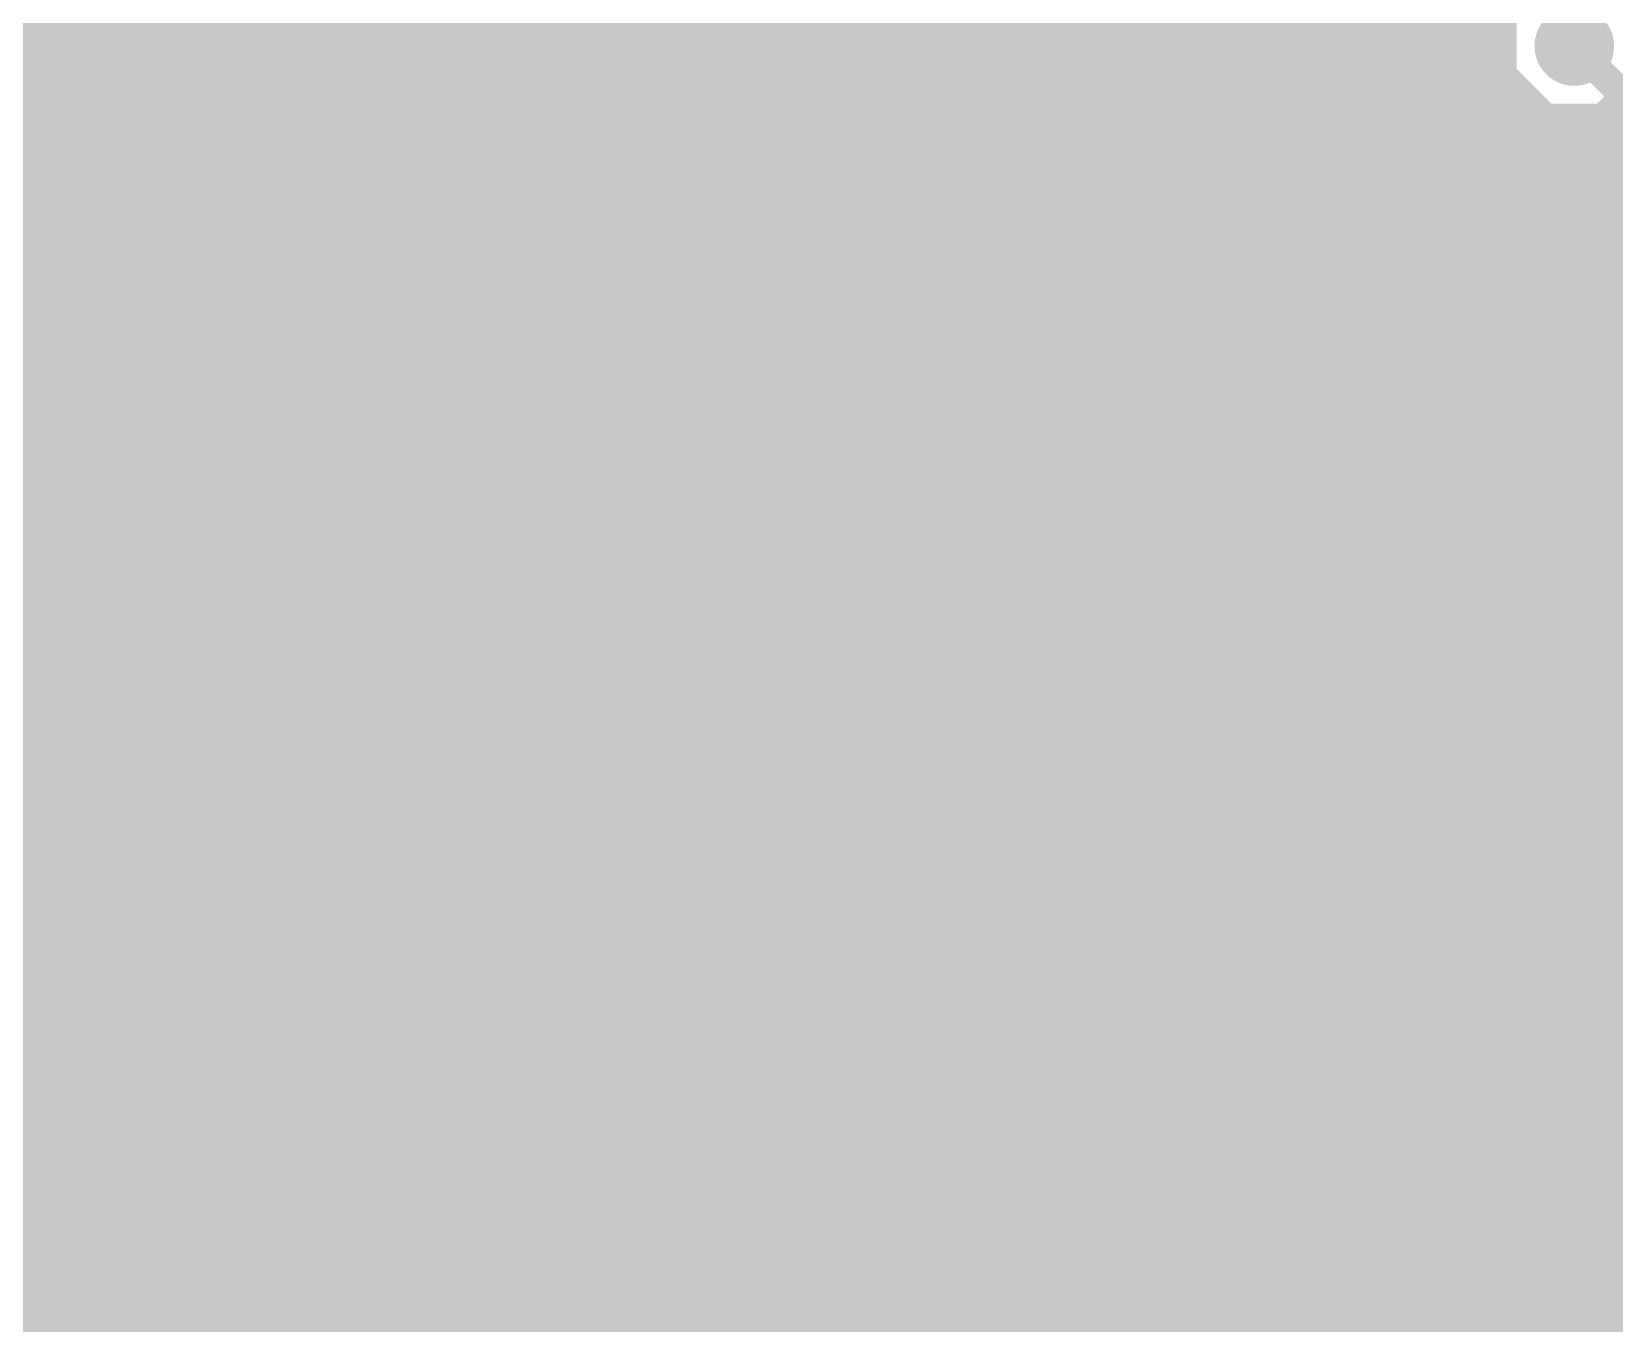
# Model space of a CAD drawing. Extents: x -5 to 208, y -5 to 206.
# Drawn here: x 30.35 to 44.3, y 115.49 to 126.87 of the extents above; entities that cross this region are included whole.
import ezdxf

# ---------------------------------------------------------------- set-up
doc = ezdxf.new("R2010")
doc.units = 0
doc.header["$MEASUREMENT"] = 0
doc.layers.get('0').update_dxf_attribs({"linetype": 'CONTINUOUS'})
for name, color, linetype in [('22-301-0_BOT', 7, 'CONTINUOUS'), ('22-301-0_DRD', 7, 'CONTINUOUS'), ('22-301-0_IN1', 1, 'CONTINUOUS'), ('22-301-0_IN2', 4, 'CONTINUOUS'), ('22-301-0_SMT', 5, 'CONTINUOUS'), ('22-301-0_SPT', 10, 'CONTINUOUS'), ('22-301-0_SST', 14, 'CONTINUOUS'), ('22-301-0_TOP', 9, 'CONTINUOUS'), ('THRUHOLE_TAP', 13, 'CONTINUOUS')]:
    doc.layers.add(name, color=color, linetype=linetype)

# ---------------------------------------------------------------- blocks, each defined once
blk = doc.blocks.new('ROUND_66')
at = {"const_width": 0.35052}
blk.add_lwpolyline([(-0.17526, 0, 1), (0.17526, 0, 1)], format="xyb", close=True, dxfattribs=at)
blk = doc.blocks.new('ROUND_69')
at = {"const_width": 0.35052}
blk.add_lwpolyline([(-0.17526, 0, 1), (0.17526, 0, 1)], format="xyb", close=True, dxfattribs=at)
blk = doc.blocks.new('ROUND_68')
at = {"const_width": 0.35052}
blk.add_lwpolyline([(-0.17526, 0, 1), (0.17526, 0, 1)], format="xyb", close=True, dxfattribs=at)
blk = doc.blocks.new('RECTANGLE_6')
blk.add_solid([(0.4826, 0.4064), (0.4826, -0.4064), (-0.4826, 0.4064), (-0.4826, -0.4064)])
blk = doc.blocks.new('RECTANGLE_46')
blk.add_solid([(0.29972, 0.65024), (0.29972, -0.65024), (-0.29972, 0.65024), (-0.29972, -0.65024)])
blk = doc.blocks.new('ROUND_73')
at = {"const_width": 0.10033}
blk.add_lwpolyline([(-0.050164, 0, 1), (0.050164, 0, 1)], format="xyb", close=True, dxfattribs=at)

msp = doc.modelspace()

# ---------------------------------------------------------------- linework, layer by layer
at = {"layer": '22-301-0_BOT'}
for points, const_width in [([(31.4198, 149.2885), (31.4198, 93.44406)], 0.254), ([(31.6484, 149.2885), (31.6484, 93.21546)], 0.254), ([(31.877, 149.2885), (31.877, 92.98686)], 0.254), ([(32.1056, 149.2885), (32.1056, 92.75826)], 0.254), ([(32.3342, 149.2885), (32.3342, 92.52966)], 0.254), ([(32.5628, 149.2885), (32.5628, 92.09278)], 0.254), ([(32.7914, 149.2885), (32.7914, 84.07146)], 0.254), ([(33.02, 149.2885), (33.02, 84.77758)], 0.254), ([(33.2486, 149.2885), (33.2486, 84.95538)], 0.254), ([(33.4772, 149.2885), (33.4772, 85.0392)], 0.254), ([(33.7058, 149.2885), (33.7058, 85.05698)], 0.254), ([(33.9344, 149.2885), (33.9344, 85.01126)], 0.254), ([(34.163, 149.2885), (34.163, 84.89188)], 0.254), ([(34.3916, 149.2885), (34.3916, 86.9823)], 0.254), ([(34.6202, 149.2885), (34.6202, 87.17788)], 0.254), ([(34.8488, 149.2885), (34.8488, 87.26932)], 0.254), ([(35.0774, 149.2885), (35.0774, 87.29218)], 0.254), ([(35.306, 149.2885), (35.306, 87.25408)], 0.254), ([(43.18, 144.78), (44.831, 143.129), (44.831, 141.478), (43.942, 140.589), (43.942, 126.746)], 0.254), ([(41.9354, 141.3891), (41.9354, 90.62466)], 0.254), ([(39.4208, 141.351), (39.4208, 94.83598)], 0.254), ([(39.1922, 141.20114), (39.1922, 94.8182)], 0.254), ([(41.7068, 141.1732), (41.7068, 90.39606)], 0.254), ([(42.164, 141.12494), (42.164, 90.73388)], 0.254), ([(39.6494, 141.10208), (39.6494, 94.79026)], 0.254), ([(41.4782, 140.98524), (41.4782, 71.6915)], 0.254), ([(39.878, 140.93952), (39.878, 94.67088)], 0.254), ([(40.1066, 140.8303), (40.1066, 94.41942)], 0.254), ([(41.2496, 140.86078), (41.2496, 71.6915)], 0.254), ([(40.3352, 140.76172), (40.3352, 72.54494)], 0.254), ([(40.5638, 140.73378), (40.5638, 72.40524)], 0.254), ([(40.7924, 140.73886), (40.7924, 72.09536)], 0.254), ([(41.021, 140.7795), (41.021, 71.6915)], 0.254), ([(30.48, 138.303), (30.48, 107.061)], 0.635), ([(31.3055, 138.06932), (31.3055, 107.29214)], 0.254), ([(37.1348, 133.07568), (37.1348, 94.76994)], 0.254), ([(37.3634, 133.08584), (37.3634, 94.8309)], 0.254), ([(38.9636, 133.15188), (38.9636, 94.73438)], 0.254), ([(35.5346, 133.00964), (35.5346, 87.14486)], 0.254), ([(37.592, 132.77596), (37.592, 94.82836)], 0.254), ([(38.735, 132.79882), (38.735, 94.55658)], 0.254), ([(35.7632, 132.69976), (35.7632, 86.91626)], 0.254), ([(36.9062, 132.72262), (36.9062, 94.63024)], 0.254), ([(37.8206, 132.63372), (37.8206, 94.75978)], 0.254), ([(38.5064, 132.64642), (38.5064, 74.03846)], 0.254), ([(35.9918, 132.55752), (35.9918, 81.84134)], 0.254), ([(36.2204, 132.4991), (36.2204, 82.26298)], 0.254), ([(36.449, 132.50164), (36.449, 82.42808)], 0.254), ([(36.6776, 132.57022), (36.6776, 94.32036)], 0.254), ([(38.0492, 132.5753), (38.0492, 94.60738)], 0.254), ([(38.2778, 132.57784), (38.2778, 94.25432)], 0.254), ([(42.3926, 131.38404), (42.3926, 90.77198)], 0.254), ([(42.6212, 131.07416), (42.6212, 90.74912)], 0.254), ([(42.8498, 130.93192), (42.8498, 90.65768)], 0.254), ([(43.0784, 130.8735), (43.0784, 91.24442)], 0.254), ([(43.1038, 126.9238), (31.3055, 126.9238)], 0.254), ([(43.08602, 126.6952), (31.3055, 126.6952)], 0.254), ([(43.13174, 126.4666), (31.3055, 126.4666)], 0.254), ([(43.25112, 126.238), (31.3055, 126.238)], 0.254), ([(43.307, 126.16942), (43.307, 91.49588)], 0.254), ([(43.50258, 126.0094), (31.3055, 126.0094)], 0.254), ([(43.5356, 125.98908), (43.5356, 91.61526)], 0.254), ([(44.2214, 125.93574), (44.2214, 91.55938)], 0.254), ([(67.564, 126.0094), (44.38142, 126.0094)], 0.254), ([(67.564, 125.7808), (31.3055, 125.7808)], 0.254), ([(43.7642, 125.9078), (43.7642, 91.66098)], 0.254), ([(43.9928, 125.89002), (43.9928, 91.6432)], 0.254), ([(67.564, 125.5522), (31.3055, 125.5522)], 0.254), ([(67.564, 125.3236), (31.3055, 125.3236)], 0.254), ([(67.564, 125.095), (31.3055, 125.095)], 0.254), ([(67.564, 124.8664), (31.3055, 124.8664)], 0.254), ([(67.564, 124.6378), (31.3055, 124.6378)], 0.254), ([(67.56654, 124.4092), (31.3055, 124.4092)], 0.254), ([(67.6275, 124.1806), (31.3055, 124.1806)], 0.254), ([(67.80784, 123.952), (31.3055, 123.952)], 0.254), ([(68.03644, 123.7234), (31.3055, 123.7234)], 0.254), ([(68.26504, 123.4948), (31.3055, 123.4948)], 0.254), ([(68.95338, 123.2662), (31.3055, 123.2662)], 0.254), ([(74.50074, 123.0376), (31.3055, 123.0376)], 0.254), ([(74.62012, 122.809), (31.3055, 122.809)], 0.254), ([(73.74636, 122.5804), (31.3055, 122.5804)], 0.254), ([(73.55332, 122.3518), (31.3055, 122.3518)], 0.254), ([(73.46188, 122.1232), (31.3055, 122.1232)], 0.254), ([(73.43648, 121.8946), (31.3055, 121.8946)], 0.254), ([(73.47458, 121.666), (31.3055, 121.666)], 0.254), ([(73.58634, 121.4374), (31.3055, 121.4374)], 0.254), ([(73.81494, 121.2088), (31.3055, 121.2088)], 0.254), ([(94.69374, 120.9802), (31.3055, 120.9802)], 0.254), ([(95.631, 120.7516), (31.3055, 120.7516)], 0.254), ([(95.631, 120.523), (31.3055, 120.523)], 0.254), ([(95.631, 120.2944), (31.3055, 120.2944)], 0.254), ([(71.23938, 120.0658), (31.3055, 120.0658)], 0.254), ([(71.02856, 119.8372), (31.3055, 119.8372)], 0.254), ([(70.92696, 119.6086), (31.3055, 119.6086)], 0.254), ([(70.89648, 119.38), (31.3055, 119.38)], 0.254), ([(70.92696, 119.1514), (31.3055, 119.1514)], 0.254), ([(71.02856, 118.9228), (31.3055, 118.9228)], 0.254), ([(71.23938, 118.6942), (31.3055, 118.6942)], 0.254), ([(95.631, 118.4656), (31.3055, 118.4656)], 0.254), ([(64.2493, 118.237), (31.3055, 118.237)], 0.254), ([(63.9699, 118.0084), (31.3055, 118.0084)], 0.254), ([(63.84036, 117.7798), (31.3055, 117.7798)], 0.254), ([(63.78956, 117.5512), (31.3055, 117.5512)], 0.254), ([(63.79972, 117.3226), (31.3055, 117.3226)], 0.254), ([(63.87338, 117.094), (31.3055, 117.094)], 0.254), ([(64.03848, 116.8654), (31.3055, 116.8654)], 0.254), ([(64.46012, 116.6368), (31.3055, 116.6368)], 0.254), ([(69.38264, 116.4082), (31.3055, 116.4082)], 0.254), ([(69.61124, 116.1796), (31.3055, 116.1796)], 0.254), ([(69.83984, 115.951), (31.3055, 115.951)], 0.254), ([(70.06844, 115.7224), (31.3055, 115.7224)], 0.254), ([(70.29704, 115.4938), (31.3055, 115.4938)], 0.254)]:
    msp.add_lwpolyline(points, dxfattribs=dict(at, const_width=const_width))
at = {"layer": '22-301-0_BOT', "const_width": 0.254}
for points in [[(43.307, 127.32258, 0.1864199), (43.08429, 126.746)], [(43.08348, 126.746, 0.4142136), (43.942, 125.88748)], [(43.942, 125.88748, 0.4142136), (44.80052, 126.746)]]:
    msp.add_lwpolyline(points, format="xyb", dxfattribs=at)
at = {"layer": '22-301-0_DRD', "const_width": 0.254}
for points in [[(43.307, 127), (43.307, 126.492)], [(43.307, 126.492), (43.688, 126.111)], [(44.196, 126.111), (44.577, 126.492)], [(43.688, 126.111), (44.196, 126.111)], [(34.671, 124.46), (34.29, 124.079)], [(34.671, 124.46), (34.29, 124.079)], [(35.179, 124.46), (34.671, 124.46)], [(35.179, 124.46), (34.671, 124.46)], [(35.56, 124.079), (35.179, 124.46)], [(35.56, 124.079), (35.179, 124.46)], [(39.751, 124.46), (39.37, 124.079)], [(39.751, 124.46), (39.37, 124.079)], [(40.259, 124.46), (39.751, 124.46)], [(40.259, 124.46), (39.751, 124.46)], [(40.64, 124.079), (40.259, 124.46)], [(40.64, 124.079), (40.259, 124.46)], [(34.29, 124.079), (34.29, 123.571)], [(34.29, 124.079), (34.29, 123.571)], [(35.56, 123.571), (35.56, 124.079)], [(35.56, 123.571), (35.56, 124.079)], [(39.37, 124.079), (39.37, 123.571)], [(39.37, 124.079), (39.37, 123.571)], [(40.64, 123.571), (40.64, 124.079)], [(40.64, 123.571), (40.64, 124.079)], [(34.29, 123.571), (34.671, 123.19)], [(34.29, 123.571), (34.671, 123.19)], [(35.179, 123.19), (35.56, 123.571)], [(35.179, 123.19), (35.56, 123.571)], [(39.37, 123.571), (39.751, 123.19)], [(39.37, 123.571), (39.751, 123.19)], [(40.259, 123.19), (40.64, 123.571)], [(40.259, 123.19), (40.64, 123.571)], [(34.671, 123.19), (35.179, 123.19)], [(34.671, 123.19), (35.179, 123.19)], [(39.751, 123.19), (40.259, 123.19)], [(39.751, 123.19), (40.259, 123.19)]]:
    msp.add_lwpolyline(points, dxfattribs=at)
at = {"layer": '22-301-0_IN1', "const_width": 0.254}
for points in [[(31.2928, 165.608), (31.2928, 108.8898)], [(31.5214, 165.608), (31.5214, 109.1184)], [(31.75, 165.608), (31.75, 109.347)], [(31.9786, 165.608), (31.9786, 109.5756)], [(32.2072, 165.608), (32.2072, 109.8042)], [(32.4358, 165.608), (32.4358, 110.0328)], [(34.036, 165.608), (34.036, 111.633)], [(34.2646, 165.608), (34.2646, 111.8616)], [(34.4932, 165.608), (34.4932, 112.0902)], [(34.7218, 165.608), (34.7218, 112.268)], [(34.9504, 163.01974), (34.9504, 112.268)], [(35.179, 162.75812), (35.179, 112.39246)], [(35.4076, 162.65906), (35.4076, 112.4712)], [(35.6362, 162.64636), (35.6362, 112.4712)], [(33.8074, 154.90444), (33.8074, 111.4044)], [(32.6644, 154.58694), (32.6644, 110.2614)], [(33.5788, 154.54122), (33.5788, 111.1758)], [(32.893, 154.43708), (32.893, 110.49)], [(33.1216, 154.38628), (33.1216, 110.7186)], [(33.3502, 154.41676), (33.3502, 110.9472)], [(39.2938, 141.65326), (39.2938, 112.4712)], [(41.8084, 141.605), (41.8084, 112.4712)], [(42.037, 141.55928), (42.037, 112.4712)], [(37.0078, 141.48054), (37.0078, 112.4712)], [(39.5224, 141.51864), (39.5224, 112.4712)], [(39.0652, 141.3256), (39.0652, 112.4712)], [(39.751, 141.2494), (39.751, 112.4712)], [(41.5798, 141.29766), (41.5798, 112.4712)], [(42.2656, 141.2748), (42.2656, 112.4712)], [(37.2364, 141.22908), (37.2364, 112.4712)], [(38.8366, 141.13256), (38.8366, 112.4712)], [(41.3512, 141.11478), (41.3512, 112.4712)], [(37.465, 141.0716), (37.465, 112.4712)], [(39.9796, 141.0843), (39.9796, 112.4712)], [(40.2082, 140.9827), (40.2082, 112.4712)], [(41.1226, 141.00048), (41.1226, 112.4712)], [(42.4942, 141.09954), (42.4942, 112.4712)], [(40.4368, 140.92428), (40.4368, 112.4712)], [(40.6654, 140.90904), (40.6654, 112.4712)], [(40.894, 140.93444), (40.894, 112.4712)], [(31.0642, 137.95502), (31.0642, 108.6612)], [(30.3784, 137.6299), (30.3784, 107.9754)], [(30.607, 137.63498), (30.607, 108.204)], [(30.8356, 137.72388), (30.8356, 108.4326)], [(37.6936, 132.92328), (37.6936, 112.4712)], [(38.608, 132.92328), (38.608, 112.4712)], [(35.8648, 132.84708), (35.8648, 112.4712)], [(36.7792, 132.84708), (36.7792, 112.4712)], [(37.9222, 132.78612), (37.9222, 112.4712)], [(38.1508, 132.74548), (38.1508, 112.4712)], [(38.3794, 132.78612), (38.3794, 112.4712)], [(36.0934, 132.70992), (36.0934, 112.4712)], [(36.322, 132.66928), (36.322, 112.4712)], [(36.5506, 132.70992), (36.5506, 112.4712)], [(42.7228, 131.22148), (42.7228, 112.4712)], [(42.9514, 131.08432), (42.9514, 112.4712)], [(43.18, 131.04368), (43.18, 112.4712)], [(43.26128, 126.7714), (-2.54, 126.7714)], [(43.29176, 126.5428), (-2.54, 126.5428)], [(43.41622, 126.3142), (-2.54, 126.3142)], [(43.4086, 126.32436), (43.4086, 112.4712)], [(43.77944, 126.0856), (-2.54, 126.0856)], [(43.6372, 126.13894), (43.6372, 112.4712)], [(43.8658, 126.07036), (43.8658, 112.4712)], [(44.0944, 126.08306), (44.0944, 112.4712)], [(69.67474, 126.0856), (44.10202, 126.0856)], [(44.323, 126.18212), (44.323, 112.4712)], [(69.41312, 125.857), (-2.54, 125.857)], [(69.31406, 125.6284), (-2.54, 125.6284)], [(69.30136, 125.3998), (-2.54, 125.3998)], [(69.36994, 125.1712), (-2.54, 125.1712)], [(69.55536, 124.9426), (-2.54, 124.9426)], [(69.56298, 124.714), (-2.54, 124.714)], [(69.04736, 124.4854), (24.29002, 124.4854)], [(68.86194, 124.2568), (24.65578, 124.2568)], [(68.79336, 124.0282), (24.7777, 124.0282)], [(68.80606, 123.7996), (24.80818, 123.7996)], [(68.90512, 123.571), (24.75992, 123.571)], [(69.16674, 123.3424), (24.60752, 123.3424)], [(74.66076, 123.1138), (-2.54, 123.1138)], [(74.78522, 122.8852), (-2.54, 122.8852)], [(75.14844, 122.6566), (-2.54, 122.6566)], [(73.84288, 122.428), (-2.54, 122.428)], [(73.67524, 122.1994), (-2.54, 122.1994)], [(73.61682, 121.9708), (-2.54, 121.9708)], [(73.63714, 121.7422), (-2.54, 121.7422)], [(73.7489, 121.5136), (-2.54, 121.5136)], [(74.05116, 121.285), (-2.54, 121.285)], [(79.883, 121.0564), (-2.54, 121.0564)], [(79.883, 120.8278), (-2.54, 120.8278)], [(79.883, 120.5992), (-2.54, 120.5992)], [(79.883, 120.3706), (-2.54, 120.3706)], [(79.883, 120.142), (-2.54, 120.142)], [(71.33336, 119.9134), (-2.54, 119.9134)], [(71.14794, 119.6848), (-2.54, 119.6848)], [(71.07936, 119.4562), (-2.54, 119.4562)], [(71.09206, 119.2276), (-2.54, 119.2276)], [(71.19112, 118.999), (-2.54, 118.999)], [(71.45274, 118.7704), (-2.54, 118.7704)], [(79.883, 118.5418), (-2.54, 118.5418)], [(79.883, 118.3132), (-2.54, 118.3132)], [(64.34074, 118.0846), (-2.54, 118.0846)], [(64.07912, 117.856), (-2.54, 117.856)], [(63.98006, 117.6274), (-2.54, 117.6274)], [(63.96736, 117.3988), (-2.54, 117.3988)], [(64.03594, 117.1702), (-2.54, 117.1702)], [(64.22136, 116.9416), (-2.54, 116.9416)], [(79.883, 116.713), (-2.54, 116.713)], [(79.883, 116.4844), (-2.54, 116.4844)], [(79.883, 116.2558), (-2.54, 116.2558)], [(79.883, 116.0272), (-2.54, 116.0272)], [(79.883, 115.7986), (-2.54, 115.7986)], [(71.51116, 115.57), (-2.54, 115.57)]]:
    msp.add_lwpolyline(points, dxfattribs=at)
for points in [[(43.942, 127.42672, 0.4142136), (43.26128, 126.746)], [(44.62272, 126.746, 0.4142136), (43.942, 127.42672)], [(43.26128, 126.746, 0.4142136), (43.942, 126.06528)], [(43.942, 126.06528, 0.4142136), (44.62272, 126.746)]]:
    msp.add_lwpolyline(points, format="xyb", dxfattribs=at)
at = {"layer": '22-301-0_IN2', "const_width": 0.254}
for points in [[(31.2928, 138.8618), (31.2928, 108.8898)], [(31.5214, 138.8618), (31.5214, 109.1184)], [(31.75, 138.8618), (31.75, 109.347)], [(31.9786, 138.8618), (31.9786, 109.5756)], [(32.2072, 138.8618), (32.2072, 109.8042)], [(32.4358, 138.8618), (32.4358, 110.0328)], [(32.6644, 138.8618), (32.6644, 110.2614)], [(32.893, 138.8618), (32.893, 110.49)], [(33.1216, 138.8618), (33.1216, 110.7186)], [(33.3502, 138.8618), (33.3502, 110.9472)], [(33.5788, 138.8618), (33.5788, 111.1758)], [(33.8074, 138.8618), (33.8074, 111.4044)], [(34.036, 138.8618), (34.036, 111.633)], [(34.2646, 138.8618), (34.2646, 111.8616)], [(34.4932, 138.8618), (34.4932, 112.0902)], [(34.7218, 138.8618), (34.7218, 112.3188)], [(34.9504, 138.8618), (34.9504, 112.5474)], [(35.179, 138.8618), (35.179, 112.649)], [(35.4076, 138.8618), (35.4076, 112.649)], [(35.6362, 138.8618), (35.6362, 112.649)], [(37.0078, 138.8618), (37.0078, 112.649)], [(37.2364, 138.8618), (37.2364, 112.649)], [(37.465, 138.8618), (37.465, 112.649)], [(38.8366, 138.8618), (38.8366, 112.649)], [(39.0652, 138.8618), (39.0652, 112.649)], [(39.2938, 138.8618), (39.2938, 112.649)], [(39.5224, 138.8618), (39.5224, 112.649)], [(39.751, 138.8618), (39.751, 112.649)], [(39.9796, 138.8618), (39.9796, 112.649)], [(40.2082, 138.8618), (40.2082, 112.649)], [(40.4368, 138.8618), (40.4368, 112.649)], [(40.6654, 138.8618), (40.6654, 112.649)], [(40.894, 138.8618), (40.894, 112.649)], [(41.1226, 138.8618), (41.1226, 112.649)], [(41.3512, 138.8618), (41.3512, 112.649)], [(41.5798, 138.8618), (41.5798, 112.649)], [(41.8084, 138.8618), (41.8084, 112.649)], [(42.037, 138.8618), (42.037, 112.649)], [(42.2656, 138.8618), (42.2656, 112.649)], [(42.4942, 138.8618), (42.4942, 112.649)], [(31.0642, 137.95502), (31.0642, 108.6612)], [(30.3784, 137.6299), (30.3784, 107.9754)], [(30.607, 137.63498), (30.607, 108.204)], [(30.8356, 137.72388), (30.8356, 108.4326)], [(37.6936, 132.92328), (37.6936, 112.649)], [(38.608, 132.92328), (38.608, 112.649)], [(35.8648, 132.84708), (35.8648, 112.649)], [(36.7792, 132.84708), (36.7792, 112.649)], [(37.9222, 132.78612), (37.9222, 112.649)], [(38.1508, 132.74548), (38.1508, 112.649)], [(38.3794, 132.78612), (38.3794, 112.649)], [(36.0934, 132.70992), (36.0934, 112.649)], [(36.322, 132.66928), (36.322, 112.649)], [(36.5506, 132.70992), (36.5506, 112.649)], [(42.7228, 131.22148), (42.7228, 112.649)], [(42.9514, 131.08432), (42.9514, 112.649)], [(43.18, 131.04368), (43.18, 112.649)], [(43.28414, 126.9238), (13.68298, 126.9238)], [(43.26382, 126.6952), (-2.54, 126.6952)], [(43.32224, 126.4666), (-2.54, 126.4666)], [(43.48988, 126.238), (-2.54, 126.238)], [(43.4086, 126.32436), (43.4086, 112.649)], [(55.753, 126.238), (44.39412, 126.238)], [(43.6372, 126.13894), (43.6372, 112.649)], [(43.8658, 126.07036), (43.8658, 112.649)], [(44.0944, 126.08306), (44.0944, 112.649)], [(44.323, 126.18212), (44.323, 112.649)], [(55.753, 126.0094), (-2.54, 126.0094)], [(55.753, 125.7808), (-2.54, 125.7808)], [(55.753, 125.5522), (-2.54, 125.5522)], [(55.753, 125.3236), (-2.54, 125.3236)], [(55.753, 125.095), (-2.54, 125.095)], [(55.753, 124.8664), (-2.54, 124.8664)], [(55.753, 124.6378), (-2.54, 124.6378)], [(55.753, 124.4092), (24.47798, 124.4092)], [(55.753, 124.1806), (24.70912, 124.1806)], [(55.753, 123.952), (24.79802, 123.952)], [(55.753, 123.7234), (24.80056, 123.7234)], [(55.753, 123.4948), (24.72436, 123.4948)], [(55.753, 123.2662), (24.51608, 123.2662)], [(55.753, 123.0376), (-2.54, 123.0376)], [(55.753, 122.809), (-2.54, 122.809)], [(55.753, 122.5804), (-2.54, 122.5804)], [(55.753, 122.3518), (-2.54, 122.3518)], [(55.753, 122.1232), (-2.54, 122.1232)], [(55.753, 121.8946), (-2.54, 121.8946)], [(55.753, 121.666), (-2.54, 121.666)], [(55.753, 121.4374), (-2.54, 121.4374)], [(55.753, 121.2088), (-2.54, 121.2088)], [(55.753, 120.9802), (-2.54, 120.9802)], [(55.753, 120.7516), (-2.54, 120.7516)], [(55.753, 120.523), (-2.54, 120.523)], [(55.753, 120.2944), (-2.54, 120.2944)], [(55.753, 120.0658), (-2.54, 120.0658)], [(55.753, 119.8372), (-2.54, 119.8372)], [(55.753, 119.6086), (-2.54, 119.6086)], [(55.753, 119.38), (-2.54, 119.38)], [(55.753, 119.1514), (-2.54, 119.1514)], [(55.753, 118.9228), (-2.54, 118.9228)], [(55.753, 118.6942), (-2.54, 118.6942)], [(55.753, 118.4656), (-2.54, 118.4656)], [(55.753, 118.237), (-2.54, 118.237)], [(55.753, 118.0084), (-2.54, 118.0084)], [(55.753, 117.7798), (-2.54, 117.7798)], [(56.49214, 117.5512), (-2.54, 117.5512)], [(63.98006, 117.3226), (-2.54, 117.3226)], [(64.07912, 117.094), (-2.54, 117.094)], [(64.34074, 116.8654), (-2.54, 116.8654)], [(80.264, 116.6368), (-2.54, 116.6368)], [(80.264, 116.4082), (-2.54, 116.4082)], [(80.264, 116.1796), (-2.54, 116.1796)], [(80.264, 115.951), (-2.54, 115.951)], [(80.264, 115.7224), (-2.54, 115.7224)], [(71.36638, 115.4938), (-2.54, 115.4938)]]:
    msp.add_lwpolyline(points, dxfattribs=at)
for points in [[(43.942, 127.42672, 0.4142136), (43.26128, 126.746)], [(44.62272, 126.746, 0.4142136), (43.942, 127.42672)], [(43.26128, 126.746, 0.4142136), (43.942, 126.06528)], [(43.942, 126.06528, 0.4142136), (44.62272, 126.746)]]:
    msp.add_lwpolyline(points, format="xyb", dxfattribs=at)
at = {"layer": '22-301-0_SST', "const_width": 0.1524}
for points in [[(39.9034, 126.79934), (39.9034, 126.44374), (40.07358, 126.32436), (40.24376, 126.32436), (40.4114, 126.44374), (40.4114, 126.79934), (39.3954, 126.79934)], [(39.9034, 126.50216), (39.3954, 126.32436)], [(34.64306, 125.4633), (34.47542, 125.52426), (34.47542, 125.87986), (34.64306, 125.93828), (35.32124, 125.93828), (35.49142, 125.87986), (35.49142, 125.52426), (35.32124, 125.4633)], [(39.3954, 125.60554), (39.3954, 125.84176)], [(39.3954, 125.72492), (40.4114, 125.72492), (40.24376, 125.84176)], [(39.56558, 125.24232), (39.3954, 125.12294), (39.3954, 124.88672), (39.56558, 124.76734), (39.73576, 124.76734), (40.07358, 125.00356), (40.4114, 124.76734), (40.4114, 125.24232)], [(34.98342, 124.68606), (34.98342, 125.04166), (35.15106, 125.10008), (35.32124, 125.10008), (35.49142, 125.04166), (35.49142, 124.68606), (35.32124, 124.6251), (35.15106, 124.6251), (34.47542, 124.86386)], [(39.3954, 123.92914), (39.3954, 124.40412), (40.07358, 123.92914), (40.24376, 123.92914), (40.4114, 123.98756), (40.4114, 124.34316), (40.24376, 124.40412)], [(34.98342, 123.84786), (35.15106, 123.7869), (35.32124, 123.7869), (35.49142, 123.84786), (35.49142, 124.20346), (35.32124, 124.26188), (35.15106, 124.26188), (34.98342, 124.20346), (34.98342, 123.84786), (34.81324, 123.7869), (34.64306, 123.7869), (34.47542, 123.84786), (34.47542, 124.20346), (34.64306, 124.26188), (34.81324, 124.26188), (34.98342, 124.20346)], [(35.7505, 120.4595), (35.7505, 123.3805), (34.1122, 123.3805), (34.1122, 120.4595), (35.7505, 120.4595)], [(39.1795, 123.3805), (39.1795, 120.4595), (40.8178, 120.4595), (40.8178, 123.3805), (39.1795, 123.3805)], [(35.7505, 117.2845), (35.7505, 120.2055), (34.1122, 120.2055), (34.1122, 117.2845), (35.7505, 117.2845)], [(33.20542, 120.09628), (33.20542, 119.74068), (33.37306, 119.6213), (33.54324, 119.6213), (33.71342, 119.74068), (33.71342, 120.09628), (32.69742, 120.09628)], [(33.20542, 119.7991), (32.69742, 119.6213)], [(32.69742, 118.90248), (32.69742, 119.1387)], [(32.69742, 119.02186), (33.71342, 119.02186), (33.54324, 119.1387)], [(30.5054, 118.54434), (30.5054, 118.18874), (30.67558, 118.06936), (30.84576, 118.06936), (31.0134, 118.18874), (31.0134, 118.54434), (29.9974, 118.54434)], [(32.86506, 118.53926), (32.69742, 118.41988), (32.69742, 118.18366), (32.86506, 118.06428), (33.03524, 118.06428), (33.37306, 118.3005), (33.71342, 118.06428), (33.71342, 118.53926)], [(30.5054, 118.24716), (29.9974, 118.06936)], [(30.5054, 117.29212), (30.5054, 117.64772), (30.67558, 117.70614), (30.84576, 117.70614), (31.0134, 117.64772), (31.0134, 117.29212), (30.84576, 117.23116), (30.67558, 117.23116), (29.9974, 117.46992)], [(32.69742, 117.52326), (32.86506, 117.6401), (33.03524, 117.70106), (33.37306, 117.70106), (33.54324, 117.6401), (33.71342, 117.52326), (33.71342, 117.40388), (33.54324, 117.2845), (33.37306, 117.22608), (33.03524, 117.22608), (32.86506, 117.2845), (32.69742, 117.40388), (32.69742, 117.52326)], [(36.83254, 113.86566), (36.93414, 113.76406), (40.83304, 113.76406), (40.83304, 117.36832), (36.63696, 117.36832), (36.63696, 114.0714), (36.83254, 113.86566)], [(30.16758, 116.86794), (29.9974, 116.80952), (29.9974, 116.45392), (30.16758, 116.39296), (30.5054, 116.39296), (30.67558, 116.51234), (30.67558, 116.86794), (31.0134, 116.86794), (31.0134, 116.39296)], [(35.90544, 115.87226), (35.05962, 115.87226), (34.88944, 115.93322), (34.88944, 116.28882), (35.05962, 116.34724), (35.90544, 116.34724)], [(29.6545, 115.7605), (29.6545, 112.8395), (31.2928, 112.8395), (31.2928, 115.7605), (29.6545, 115.7605)], [(35.05962, 115.50904), (34.88944, 115.45062), (34.88944, 115.09502), (35.05962, 115.03406), (35.39744, 115.03406), (35.56762, 115.15344), (35.56762, 115.50904), (35.90544, 115.50904), (35.90544, 115.03406)]]:
    msp.add_lwpolyline(points, dxfattribs=at)
at = {"layer": '22-301-0_TOP'}
for points, const_width in [([(36.322, 133.35), (44.45, 125.222), (57.785, 125.222), (58.9661, 126.4031), (60.2488, 126.4031)], 0.254), ([(2.794, 132.207), (36.703, 132.207), (44.196, 124.714), (58.039, 124.714), (58.72734, 125.40234), (60.2488, 125.40234)], 0.254), ([(60.2488, 124.90196), (58.98896, 124.90196), (58.293, 124.206), (43.942, 124.206), (36.449, 131.699), (4.953, 131.699), (4.064, 130.81)], 0.254), ([(5.715, 130.81), (5.969, 131.064), (36.322, 131.064), (43.688, 123.698), (58.47842, 123.698), (59.182, 124.40158), (60.2488, 124.40158)], 0.254), ([(60.2488, 123.9012), (59.3852, 123.9012), (58.674, 123.19), (43.434, 123.19), (36.068, 130.556), (10.668, 130.556), (10.414, 130.302)], 0.254), ([(63.23076, 121.92), (63.23076, 122.95124), (62.992, 123.19), (61.976, 123.19), (55.626, 116.84), (52.07, 116.84), (48.006, 120.904), (44.958, 120.904), (35.814, 130.048), (22.987, 130.048), (22.225, 129.286), (22.225, 126.4412)], 0.254), ([(30.3022, 129.5908), (30.3022, 119.8372)], 0.254), ([(30.5308, 129.5908), (30.5308, 119.6086)], 0.254), ([(30.7594, 129.5908), (30.7594, 119.38)], 0.254), ([(30.988, 129.5908), (30.988, 119.1514)], 0.254), ([(31.2166, 129.5908), (31.2166, 118.9228)], 0.254), ([(31.4452, 129.5908), (31.4452, 118.6942)], 0.254), ([(31.6738, 129.5908), (31.6738, 118.4656)], 0.254), ([(31.9024, 129.5908), (31.9024, 118.237)], 0.254), ([(32.131, 129.5908), (32.131, 118.0084)], 0.254), ([(32.3596, 129.5908), (32.3596, 117.7798)], 0.254), ([(32.5882, 129.5908), (32.5882, 117.5512)], 0.254), ([(32.8168, 129.5908), (32.8168, 117.4877)], 0.254), ([(33.0454, 129.5908), (33.0454, 117.4877)], 0.254), ([(33.274, 129.5908), (33.274, 117.4877)], 0.254), ([(33.5026, 129.5908), (33.5026, 117.4877)], 0.254), ([(33.7312, 129.5908), (33.7312, 117.4877)], 0.254), ([(33.9598, 129.5908), (33.9598, 117.4877)], 0.254), ([(34.1884, 129.5908), (34.1884, 123.3678)], 0.254), ([(34.417, 129.5908), (34.417, 123.3678)], 0.254), ([(34.6456, 129.5908), (34.6456, 123.3678)], 0.254), ([(34.8742, 129.5908), (34.8742, 123.3678)], 0.254), ([(35.1028, 129.5908), (35.1028, 123.3678)], 0.254), ([(35.3314, 129.5908), (35.3314, 123.3678)], 0.254), ([(35.56, 129.5908), (35.56, 123.3678)], 0.254), ([(35.6235, 129.5908), (40.1701, 125.0442)], 0.254), ([(35.7886, 129.4257), (35.7886, 122.03176)], 0.254), ([(36.0172, 129.1971), (36.0172, 122.26036)], 0.254), ([(36.2458, 128.9685), (36.2458, 122.48896)], 0.254), ([(36.4744, 128.7399), (36.4744, 122.71756)], 0.254), ([(36.703, 128.5113), (36.703, 122.94616)], 0.254), ([(36.9316, 128.2827), (36.9316, 123.17476)], 0.254), ([(37.1602, 128.0541), (37.1602, 123.40336)], 0.254), ([(37.3888, 127.8255), (37.3888, 123.63196)], 0.254), ([(37.6174, 127.5969), (37.6174, 123.86056)], 0.254), ([(37.846, 127.3683), (37.846, 124.08916)], 0.254), ([(38.0746, 127.1397), (38.0746, 124.31776)], 0.254), ([(38.3032, 126.9111), (38.3032, 124.54636)], 0.254), ([(43.942, 126.746), (44.958, 125.73), (57.531, 125.73), (58.70448, 126.90348), (60.2488, 126.90348)], 0.254), ([(38.4429, 126.7714), (24.9428, 126.7714)], 0.254), ([(38.5318, 126.6825), (38.5318, 124.77496)], 0.254), ([(38.6715, 126.5428), (24.9428, 126.5428)], 0.254), ([(38.7604, 126.4539), (38.7604, 124.98324)], 0.254), ([(38.9001, 126.3142), (24.9428, 126.3142)], 0.254), ([(38.989, 126.2253), (38.989, 125.0442)], 0.254), ([(39.1287, 126.0856), (24.9428, 126.0856)], 0.254), ([(39.2176, 125.9967), (39.2176, 125.0442)], 0.254), ([(39.3573, 125.857), (24.9428, 125.857)], 0.254), ([(39.4462, 125.7681), (39.4462, 125.0442)], 0.254), ([(39.5859, 125.6284), (24.9428, 125.6284)], 0.254), ([(39.6748, 125.5395), (39.6748, 125.0442)], 0.254), ([(39.8145, 125.3998), (24.9428, 125.3998)], 0.254), ([(39.9034, 125.3109), (39.9034, 125.0442)], 0.254), ([(40.0431, 125.1712), (24.9428, 125.1712)], 0.254), ([(40.132, 125.0823), (40.132, 125.0442)], 0.254), ([(38.70198, 124.9426), (24.9428, 124.9426)], 0.254), ([(40.1701, 125.0442), (38.989, 125.0442)], 0.254), ([(38.66642, 124.90958), (35.7378, 121.98096)], 0.254), ([(38.4683, 124.714), (24.9428, 124.714)], 0.254), ([(63.73114, 121.92), (63.73114, 114.27714), (62.992, 113.538), (54.61, 113.538), (47.752, 120.396), (44.704, 120.396), (40.513, 124.587), (38.989, 124.587), (35.6108, 121.2088), (34.925, 121.2088)], 0.254), ([(38.2397, 124.4854), (24.9428, 124.4854)], 0.254), ([(38.0111, 124.2568), (24.8285, 124.2568)], 0.254), ([(39.17696, 124.1298), (35.93846, 120.88876)], 0.254), ([(40.3225, 124.1298), (39.17696, 124.1298)], 0.254), ([(39.2176, 124.1298), (39.2176, 123.3678)], 0.254), ([(39.4462, 124.1298), (39.4462, 123.3678)], 0.254), ([(39.6748, 124.1298), (39.6748, 123.3678)], 0.254), ([(39.9034, 124.1298), (39.9034, 123.3678)], 0.254), ([(40.132, 124.1298), (40.132, 123.3678)], 0.254), ([(40.3225, 124.1298), (44.38142, 120.07342)], 0.254), ([(37.7825, 124.0282), (24.8285, 124.0282)], 0.254), ([(34.925, 123.825), (34.925, 122.6312)], 0.635), ([(34.925, 122.6312), (34.925, 123.825)], 0.635), ([(40.4241, 124.0282), (39.07536, 124.0282)], 0.254), ([(40.005, 122.6312), (40.005, 123.825)], 0.635), ([(40.005, 123.825), (40.005, 122.6312)], 0.635), ([(40.3606, 124.0917), (40.3606, 123.3678)], 0.254), ([(38.989, 123.9393), (38.989, 120.4087)], 0.254), ([(40.5892, 123.8631), (40.5892, 123.3678)], 0.254), ([(37.5539, 123.7996), (24.8285, 123.7996)], 0.254), ([(38.7604, 123.7107), (38.7604, 120.4087)], 0.254), ([(40.6527, 123.7996), (38.84676, 123.7996)], 0.254), ([(37.3253, 123.571), (24.8285, 123.571)], 0.254), ([(40.8813, 123.571), (38.61816, 123.571)], 0.254), ([(40.8178, 123.6345), (40.8178, 117.40896)], 0.254), ([(38.5318, 123.4821), (38.5318, 120.4087)], 0.254), ([(41.0464, 123.4059), (41.0464, 117.61724)], 0.254), ([(34.1122, 123.3424), (24.8285, 123.3424)], 0.254), ([(35.7378, 123.3678), (34.1122, 123.3678)], 0.254), ([(34.1122, 123.3678), (34.1122, 121.9454)], 0.254), ([(34.925, 123.3678), (34.925, 122.6312)], 0.254), ([(35.7378, 123.3678), (35.7378, 121.98096)], 0.254), ([(37.0967, 123.3424), (35.7378, 123.3424)], 0.254), ([(39.1922, 123.3424), (38.38956, 123.3424)], 0.254), ([(40.8178, 123.3678), (39.1922, 123.3678)], 0.254), ([(39.1922, 123.3678), (39.1922, 121.9454)], 0.254), ([(40.005, 123.3678), (40.005, 122.6312)], 0.254), ([(40.8178, 123.3678), (40.8178, 121.9454)], 0.254), ([(41.1099, 123.3424), (40.8178, 123.3424)], 0.254), ([(38.3032, 123.2535), (38.3032, 120.4087)], 0.254), ([(41.275, 123.1773), (41.275, 117.6782)], 0.254), ([(34.1122, 123.1138), (26.99766, 123.1138)], 0.254), ([(27.13482, 123.00458), (32.6517, 117.4877)], 0.254), ([(36.8681, 123.1138), (35.7378, 123.1138)], 0.254), ([(38.0746, 123.0249), (38.0746, 120.4087)], 0.254), ([(39.1922, 123.1138), (38.16096, 123.1138)], 0.254), ([(41.3385, 123.1138), (40.8178, 123.1138)], 0.254), ([(34.1122, 122.8852), (27.2542, 122.8852)], 0.254), ([(36.6395, 122.8852), (35.7378, 122.8852)], 0.254), ([(39.1922, 122.8852), (37.93236, 122.8852)], 0.254), ([(41.5671, 122.8852), (40.8178, 122.8852)], 0.254), ([(41.5036, 122.9487), (41.5036, 117.6782)], 0.254), ([(24.1808, 122.555), (26.67, 122.555), (32.385, 116.84), (36.957, 116.84), (37.465, 117.348), (37.465, 118.36908)], 0.635), ([(37.846, 122.7963), (37.846, 120.4087)], 0.254), ([(41.7322, 122.7201), (41.7322, 117.6782)], 0.254), ([(34.1122, 122.6566), (27.4828, 122.6566)], 0.254), ([(34.1122, 122.6312), (34.925, 122.6312)], 0.254), ([(35.7378, 122.6312), (34.925, 122.6312)], 0.254), ([(36.4109, 122.6566), (35.7378, 122.6566)], 0.254), ([(37.6174, 122.5677), (37.6174, 120.4087)], 0.254), ([(39.1922, 122.6566), (37.70376, 122.6566)], 0.254), ([(39.1922, 122.6312), (40.005, 122.6312)], 0.254), ([(40.8178, 122.6312), (40.005, 122.6312)], 0.254), ([(41.7957, 122.6566), (40.8178, 122.6566)], 0.254), ([(34.1122, 122.428), (27.7114, 122.428)], 0.254), ([(36.1823, 122.428), (35.7378, 122.428)], 0.254), ([(39.1922, 122.428), (37.47516, 122.428)], 0.254), ([(42.0243, 122.428), (40.8178, 122.428)], 0.254), ([(41.9608, 122.4915), (41.9608, 117.6782)], 0.254), ([(37.3888, 122.3391), (37.3888, 120.4087)], 0.254), ([(34.1122, 122.1994), (27.94, 122.1994)], 0.254), ([(35.9537, 122.1994), (35.7378, 122.1994)], 0.254), ([(39.1922, 122.1994), (37.24656, 122.1994)], 0.254), ([(42.2529, 122.1994), (40.8178, 122.1994)], 0.254), ([(42.1894, 122.2629), (42.1894, 117.6782)], 0.254), ([(37.1602, 122.1105), (37.1602, 120.4087)], 0.254), ([(42.418, 122.0343), (42.418, 117.6782)], 0.254), ([(26.40076, 121.9073), (31.92018, 116.38788)], 0.254), ([(34.1122, 121.9708), (28.1686, 121.9708)], 0.254), ([(66.23304, 121.92), (66.23304, 119.56796), (67.31, 118.491), (67.31, 114.808), (65.532, 113.03), (54.229, 113.03), (50.038, 117.221), (41.275, 117.221), (39.243, 115.189), (30.6578, 115.189), (30.48, 115.0112)], 0.254), ([(34.1122, 121.9454), (34.1122, 121.8946)], 0.254), ([(34.1122, 121.8946), (34.1122, 120.4722)], 0.254), ([(36.9316, 121.8819), (36.9316, 120.4087)], 0.254), ([(39.1922, 121.9708), (37.01796, 121.9708)], 0.254), ([(39.1922, 121.9454), (39.1922, 121.8946)], 0.254), ([(39.1922, 121.8946), (39.1922, 120.4722)], 0.254), ([(42.4815, 121.9708), (40.8178, 121.9708)], 0.254), ([(40.8178, 121.8946), (40.8178, 120.4722)], 0.254), ([(34.1122, 121.7422), (28.3972, 121.7422)], 0.254), ([(39.1922, 121.7422), (36.78936, 121.7422)], 0.254), ([(42.7101, 121.7422), (40.8178, 121.7422)], 0.254), ([(42.6466, 121.8057), (42.6466, 117.6782)], 0.254), ([(36.703, 121.6533), (36.703, 120.35536)], 0.254), ([(34.1122, 121.5136), (28.6258, 121.5136)], 0.254), ([(39.1922, 121.5136), (36.56076, 121.5136)], 0.254), ([(42.9387, 121.5136), (40.8178, 121.5136)], 0.254), ([(42.8752, 121.5771), (42.8752, 117.6782)], 0.254), ([(34.925, 121.2088), (34.925, 119.4562)], 0.635), ([(36.4744, 121.4247), (36.4744, 120.1928)], 0.254), ([(40.005, 121.2088), (40.005, 119.634), (40.005, 118.36908)], 0.635), ([(43.1038, 121.3485), (43.1038, 117.6782)], 0.254), ([(34.1122, 121.285), (28.8544, 121.285)], 0.254), ([(36.2458, 121.1961), (36.2458, 119.9642)], 0.254), ([(39.1922, 121.285), (36.33216, 121.285)], 0.254), ([(43.1673, 121.285), (40.8178, 121.285)], 0.254), ([(34.1122, 121.0564), (29.083, 121.0564)], 0.254), ([(39.1922, 121.0564), (36.10356, 121.0564)], 0.254), ([(43.3959, 121.0564), (40.8178, 121.0564)], 0.254), ([(43.3324, 121.1199), (43.3324, 117.6782)], 0.254), ([(36.0172, 120.9675), (36.0172, 119.7356)], 0.254), ([(43.561, 120.8913), (43.561, 117.6782)], 0.254), ([(34.1122, 120.8278), (29.3116, 120.8278)], 0.254), ([(35.7378, 120.76938), (35.7378, 120.4722)], 0.254), ([(35.7886, 120.78716), (35.7886, 119.507)], 0.254), ([(39.1922, 120.8278), (35.86226, 120.8278)], 0.254), ([(43.6245, 120.8278), (40.8178, 120.8278)], 0.254), ([(43.7896, 120.6627), (43.7896, 117.6782)], 0.254), ([(34.1122, 120.5992), (29.5402, 120.5992)], 0.254), ([(34.2773, 120.4722), (34.1122, 120.4722)], 0.254), ([(34.1884, 120.4722), (34.1884, 120.1928)], 0.254), ([(34.2773, 120.4722), (34.2773, 120.1928)], 0.254), ([(35.56, 120.4722), (35.56, 120.1928)], 0.254), ([(35.5727, 120.4722), (35.5727, 120.1928)], 0.254), ([(35.7378, 120.4722), (35.5727, 120.4722)], 0.254), ([(39.1922, 120.5992), (35.7378, 120.5992)], 0.254), ([(39.3573, 120.4722), (39.1922, 120.4722)], 0.254), ([(39.2176, 120.4722), (39.2176, 120.4087)], 0.254), ([(39.3573, 120.4722), (39.3573, 120.4087)], 0.254), ([(40.6527, 120.4722), (40.6527, 119.634)], 0.254), ([(40.8178, 120.4722), (40.6527, 120.4722)], 0.254), ([(43.8531, 120.5992), (40.8178, 120.5992)], 0.254), ([(34.2773, 120.3706), (29.7688, 120.3706)], 0.254), ([(36.73856, 120.3706), (35.5727, 120.3706)], 0.254), ([(39.3573, 120.4087), (36.957, 120.4087)], 0.254), ([(44.0817, 120.3706), (40.6527, 120.3706)], 0.254), ([(44.0182, 120.4341), (44.0182, 117.6782)], 0.254), ([(36.49218, 120.21058), (35.7378, 119.4562)], 0.254), ([(44.2468, 120.2055), (44.2468, 117.6782)], 0.254), ([(34.1122, 120.142), (29.9974, 120.142)], 0.254), ([(34.1122, 120.1928), (34.1122, 118.7704)], 0.254), ([(34.2773, 120.1928), (34.1122, 120.1928)], 0.254), ([(35.7378, 120.1928), (35.5727, 120.1928)], 0.254), ([(35.7378, 120.1928), (35.7378, 119.4562)], 0.254), ([(36.42106, 120.142), (35.7378, 120.142)], 0.254), ([(44.3103, 120.142), (40.6527, 120.142)], 0.254), ([(40.005, 118.36908), (40.005, 119.634), (39.878, 119.761), (36.957, 119.761), (35.2298, 118.0338), (34.925, 118.0338)], 0.635), ([(34.1122, 119.9134), (30.226, 119.9134)], 0.254), ([(36.19246, 119.9134), (35.7378, 119.9134)], 0.254), ([(47.5869, 119.9134), (40.6527, 119.9134)], 0.254), ([(34.1122, 119.6848), (30.4546, 119.6848)], 0.254), ([(35.96386, 119.6848), (35.7378, 119.6848)], 0.254), ([(47.8155, 119.6848), (40.6527, 119.6848)], 0.254), ([(40.6527, 119.634), (40.6527, 118.36908)], 0.254), ([(40.6527, 119.634), (40.6527, 118.36908)], 0.254), ([(34.1122, 119.4562), (30.6832, 119.4562)], 0.254), ([(48.0441, 119.4562), (40.6527, 119.4562)], 0.254), ([(34.1122, 119.2276), (30.9118, 119.2276)], 0.254), ([(48.2727, 119.2276), (40.6527, 119.2276)], 0.254), ([(38.09492, 119.1133), (38.09492, 118.52148)], 0.254), ([(39.3573, 119.1133), (38.09492, 119.1133)], 0.254), ([(38.3032, 119.1133), (38.3032, 115.6462)], 0.254), ([(38.5318, 119.1133), (38.5318, 115.6462)], 0.254), ([(38.7604, 119.1133), (38.7604, 115.6462)], 0.254), ([(38.989, 119.1133), (38.989, 115.6462)], 0.254), ([(39.2176, 119.1133), (39.2176, 115.80876)], 0.254), ([(39.3573, 119.1133), (39.3573, 118.36908)], 0.254), ([(34.1122, 118.999), (31.1404, 118.999)], 0.254), ([(39.3573, 118.999), (38.09492, 118.999)], 0.254), ([(48.5013, 118.999), (40.6527, 118.999)], 0.254), ([(34.1122, 118.7704), (31.369, 118.7704)], 0.254), ([(34.1122, 118.7704), (34.1122, 118.7196)], 0.254), ([(34.1122, 118.7196), (34.1122, 117.4877)], 0.254), ([(39.3573, 118.7704), (38.09492, 118.7704)], 0.254), ([(48.7299, 118.7704), (40.6527, 118.7704)], 0.254), ([(34.1122, 118.5418), (31.5976, 118.5418)], 0.254), ([(39.3573, 118.5418), (38.09492, 118.5418)], 0.254), ([(48.9585, 118.5418), (40.6527, 118.5418)], 0.254), ([(34.1122, 118.3132), (31.8262, 118.3132)], 0.254), ([(38.1127, 118.36908), (38.1127, 117.348)], 0.254), ([(39.35984, 118.3132), (38.1127, 118.3132)], 0.254), ([(49.1871, 118.3132), (40.65016, 118.3132)], 0.254), ([(39.37508, 118.21922), (39.37508, 117.39118)], 0.254), ([(40.63492, 118.21922), (40.63492, 117.39118)], 0.254), ([(30.3022, 118.00586), (30.3022, 115.7478)], 0.254), ([(34.1122, 118.0846), (32.0548, 118.0846)], 0.254), ([(39.37508, 118.0846), (38.1127, 118.0846)], 0.254), ([(49.4157, 118.0846), (40.63492, 118.0846)], 0.254), ([(30.45206, 117.856), (24.7777, 117.856)], 0.254), ([(34.1122, 117.856), (32.2834, 117.856)], 0.254), ([(39.37508, 117.856), (38.1127, 117.856)], 0.254), ([(49.6443, 117.856), (40.63492, 117.856)], 0.254), ([(30.5308, 117.77726), (30.5308, 115.7478)], 0.254), ([(30.68066, 117.6274), (24.7777, 117.6274)], 0.254), ([(30.7594, 117.54866), (30.7594, 115.7478)], 0.254), ([(34.1122, 117.6274), (32.512, 117.6274)], 0.254), ([(39.37508, 117.6274), (38.1127, 117.6274)], 0.254), ([(41.06418, 117.6274), (40.63492, 117.6274)], 0.254), ([(49.8221, 117.6782), (41.275, 117.6782)], 0.254), ([(34.1122, 117.4877), (32.6517, 117.4877)], 0.254), ([(40.95242, 117.54358), (39.0525, 115.6462)], 0.254), ([(30.90926, 117.3988), (24.7777, 117.3988)], 0.254), ([(30.988, 117.32006), (30.988, 115.7478)], 0.254), ([(40.8051, 117.3988), (38.1127, 117.3988)], 0.254), ([(40.63492, 117.39118), (39.37508, 117.39118)], 0.254), ([(39.4462, 117.39118), (39.4462, 116.03736)], 0.254), ([(39.6748, 117.39118), (39.6748, 116.26596)], 0.254), ([(39.9034, 117.39118), (39.9034, 116.49456)], 0.254), ([(40.132, 117.39118), (40.132, 116.72316)], 0.254), ([(40.3606, 117.39118), (40.3606, 116.95176)], 0.254), ([(40.5892, 117.39118), (40.5892, 117.18036)], 0.254), ([(31.13786, 117.1702), (24.7777, 117.1702)], 0.254), ([(38.0746, 117.12956), (38.0746, 115.6462)], 0.254), ([(40.5765, 117.1702), (38.0873, 117.1702)], 0.254), ([(31.2166, 117.09146), (31.2166, 115.7478)], 0.254), ([(31.36646, 116.9416), (24.7777, 116.9416)], 0.254), ([(31.4452, 116.86286), (31.4452, 115.6462)], 0.254), ([(37.91458, 116.88318), (37.42182, 116.38788)], 0.254), ([(40.3479, 116.9416), (37.96792, 116.9416)], 0.254), ([(67.564, 113.792), (66.294, 112.522), (53.975, 112.522), (49.784, 116.713), (41.529, 116.713), (39.497, 114.681), (36.703, 114.681), (30.734, 108.712), (21.336, 108.712), (19.685, 110.363), (19.685, 112.9538)], 0.254), ([(31.59506, 116.713), (24.7777, 116.713)], 0.254), ([(40.1193, 116.713), (37.7444, 116.713)], 0.254), ([(37.846, 116.81206), (37.846, 115.6462)], 0.254), ([(31.6738, 116.63426), (31.6738, 115.6462)], 0.254), ([(37.6174, 116.58346), (37.6174, 115.6462)], 0.254), ([(31.82366, 116.4844), (24.7777, 116.4844)], 0.254), ([(39.8907, 116.4844), (37.5158, 116.4844)], 0.254), ([(31.9024, 116.40566), (31.9024, 115.6462)], 0.254), ([(37.3888, 116.3574), (37.3888, 115.6462)], 0.254), ([(32.1056, 116.2558), (24.7777, 116.2558)], 0.254), ([(32.131, 116.2431), (32.131, 115.6462)], 0.254), ([(32.3596, 116.1923), (32.3596, 115.6462)], 0.254), ([(36.957, 116.1923), (32.385, 116.1923)], 0.254), ([(32.5882, 116.1923), (32.5882, 115.6462)], 0.254), ([(32.8168, 116.1923), (32.8168, 115.6462)], 0.254), ([(33.0454, 116.1923), (33.0454, 115.6462)], 0.254), ([(33.274, 116.1923), (33.274, 115.6462)], 0.254), ([(33.5026, 116.1923), (33.5026, 115.6462)], 0.254), ([(33.7312, 116.1923), (33.7312, 115.6462)], 0.254), ([(33.9598, 116.1923), (33.9598, 115.6462)], 0.254), ([(34.1884, 116.1923), (34.1884, 115.6462)], 0.254), ([(34.417, 116.1923), (34.417, 115.6462)], 0.254), ([(34.6456, 116.1923), (34.6456, 115.6462)], 0.254), ([(34.8742, 116.1923), (34.8742, 115.6462)], 0.254), ([(35.1028, 116.1923), (35.1028, 115.6462)], 0.254), ([(35.3314, 116.1923), (35.3314, 115.6462)], 0.254), ([(35.56, 116.1923), (35.56, 115.6462)], 0.254), ([(35.7886, 116.1923), (35.7886, 115.6462)], 0.254), ([(36.0172, 116.1923), (36.0172, 115.6462)], 0.254), ([(36.2458, 116.1923), (36.2458, 115.6462)], 0.254), ([(36.4744, 116.1923), (36.4744, 115.6462)], 0.254), ([(36.703, 116.1923), (36.703, 115.6462)], 0.254), ([(36.9316, 116.1923), (36.9316, 115.6462)], 0.254), ([(37.1602, 116.22532), (37.1602, 115.6462)], 0.254), ([(39.6621, 116.2558), (37.2364, 116.2558)], 0.254), ([(39.4335, 116.0272), (24.7777, 116.0272)], 0.254), ([(39.2049, 115.7986), (24.7777, 115.7986)], 0.254), ([(31.2928, 115.7478), (29.6672, 115.7478)], 0.254), ([(31.2928, 115.7478), (31.2928, 115.6462)], 0.254), ([(39.0525, 115.6462), (31.2928, 115.6462)], 0.254), ([(40.005, 112.77092), (40.005, 113.665), (41.6814, 115.3414), (46.355, 115.3414)], 0.635)]:
    msp.add_lwpolyline(points, dxfattribs=dict(at, const_width=const_width))
at = {"layer": '22-301-0_TOP', "const_width": 0.254}
for points in [[(38.989, 125.0442, 0.1989132), (38.66571, 124.91029)], [(35.7378, 120.76938, 0.1266823), (35.93423, 120.88536)], [(35.7378, 120.76938, 0.1266823), (35.93423, 120.88536)], [(36.957, 120.4087, 0.1989129), (36.49901, 120.21899)], [(44.38142, 120.07342, 0.1989124), (44.704, 119.9398)], [(38.1127, 118.36908, 0.0594127), (38.09454, 118.52139)], [(39.3573, 118.36908, 0.0584573), (39.37488, 118.21917)], [(40.63492, 118.21922, 0.0584568), (40.6525, 118.36908)], [(41.275, 117.6782, 0.1989132), (40.95171, 117.54429)], [(37.9222, 116.8908, 0.1989124), (38.11158, 117.348)], [(37.9222, 116.8908, 0.1989124), (38.11158, 117.348)], [(31.9278, 116.3828, 0.1989124), (32.385, 116.19342)], [(31.9278, 116.3828, 0.1989124), (32.385, 116.19342)], [(36.957, 116.1923, 0.1989118), (37.41499, 116.38201)]]:
    msp.add_lwpolyline(points, format="xyb", dxfattribs=at)

# ---------------------------------------------------------------- block references
at = {"layer": '22-301-0_BOT'}
for p in [(43.942, 126.746), (34.925, 123.825), (40.005, 123.825)]:
    msp.add_blockref('ROUND_66', p, dxfattribs=at)
at = {"layer": '22-301-0_IN1'}
for name, p in [('ROUND_69', (43.942, 126.746)), ('ROUND_66', (34.925, 123.825)), ('ROUND_66', (40.005, 123.825))]:
    msp.add_blockref(name, p, dxfattribs=at)
at = {"layer": '22-301-0_IN2'}
for name, p in [('ROUND_66', (43.942, 126.746)), ('ROUND_68', (34.925, 123.825)), ('ROUND_68', (40.005, 123.825))]:
    msp.add_blockref(name, p, dxfattribs=at)
at = {"layer": '22-301-0_SMT'}
for name, p in [('RECTANGLE_6', (34.925, 122.6312)), ('RECTANGLE_6', (40.005, 122.6312)), ('RECTANGLE_6', (34.925, 121.2088)), ('RECTANGLE_6', (40.005, 121.2088)), ('RECTANGLE_6', (34.925, 119.4562)), ('RECTANGLE_46', (37.465, 118.36908)), ('RECTANGLE_46', (40.005, 118.36908)), ('RECTANGLE_6', (34.925, 118.0338))]:
    msp.add_blockref(name, p, dxfattribs=at)
at = {"layer": '22-301-0_SPT'}
for name, p in [('RECTANGLE_6', (34.925, 122.6312)), ('RECTANGLE_6', (40.005, 122.6312)), ('RECTANGLE_6', (34.925, 121.2088)), ('RECTANGLE_6', (40.005, 121.2088)), ('RECTANGLE_6', (34.925, 119.4562)), ('RECTANGLE_46', (37.465, 118.36908)), ('RECTANGLE_46', (40.005, 118.36908)), ('RECTANGLE_6', (34.925, 118.0338))]:
    msp.add_blockref(name, p, dxfattribs=at)
at = {"layer": '22-301-0_TOP'}
for name, p in [('ROUND_66', (43.942, 126.746)), ('ROUND_66', (34.925, 123.825)), ('ROUND_66', (40.005, 123.825)), ('RECTANGLE_6', (34.925, 122.6312)), ('RECTANGLE_6', (40.005, 122.6312)), ('RECTANGLE_6', (34.925, 121.2088)), ('RECTANGLE_6', (40.005, 121.2088)), ('RECTANGLE_6', (34.925, 119.4562)), ('RECTANGLE_46', (37.465, 118.36908)), ('RECTANGLE_46', (40.005, 118.36908)), ('RECTANGLE_6', (34.925, 118.0338))]:
    msp.add_blockref(name, p, dxfattribs=at)
at = {"layer": 'THRUHOLE_TAP'}
for p in [(43.942, 126.746), (34.925, 123.825), (40.005, 123.825)]:
    msp.add_blockref('ROUND_73', p, dxfattribs=at)

doc.saveas('drawing.dxf')
